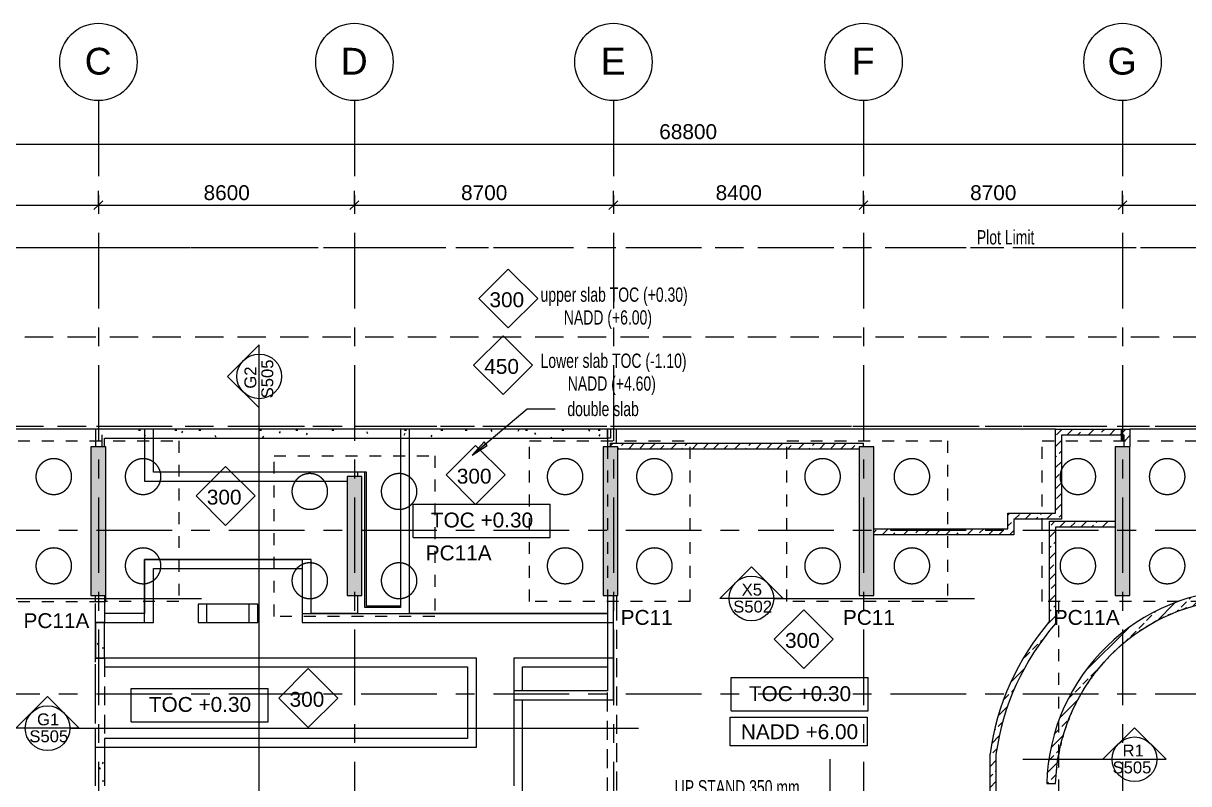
# Model space of a CAD drawing. Header units: millimetres. Extents: x -13051 to 175228, y -26353 to 75386.
# Drawn here: x 28646 to 67793, y 26321 to 51881 of the extents above; entities that cross this region are included whole.
import ezdxf

# ---------------------------------------------------------------- set-up
doc = ezdxf.new("R2010")
doc.units = ezdxf.units.MM
for name, pattern in [('DASH 2mm', [800, 400, -400]), ('Dashed', [3810, 2540, -1270]), ('DASHED___25x_', [952.5, 635, -317.5]), ('Grid Line', [4445, 2540, -635, 635, -635]), ('Hidden', [1428.75, 952.5, -476.25])]:
    doc.linetypes.add(name, pattern=pattern)
for name, color, linetype, lineweight in [('A-ANNO-DIMS', 211, 'Continuous', 5), ('A-ANNO-DIMS-200', 211, 'Continuous', 5), ('A-DETL', 90, 'Continuous', 5), ('A-WALL-PATT', 111, 'Continuous', 15), ('G-ANNO-DIMS', 111, 'Continuous', 5), ('G-ANNO-TEXT', 231, 'Continuous', 5), ('I-WALL', 2, 'Continuous', 5), ('S-BEAM', 12, 'Continuous', 15), ('S-BEAM-HDLN', 1, 'DASHED___25x_', 5), ('S-COLS-HDLN', 52, 'Dashed', 5), ('S-FNDN', 32, 'Continuous', 15), ('S-FNDN-HDLN', 4, 'DASH 2mm', 5), ('S-FNDN-IDEN', 2, 'Continuous', 5), ('S-GRID', 1, 'Continuous', 5), ('S-GRID-IDEN', 1, 'Continuous', 5)]:
    doc.layers.add(name, color=color, linetype=linetype, lineweight=lineweight)
doc.styles.add('Arial', font='arial.ttf', dxfattribs={"height": 900})
doc.styles.add('Arial_1', font='arial.ttf', dxfattribs={"height": 500})
doc.styles.add('Arial_2', font='arial.ttf', dxfattribs={"width": 0.7, "height": 480})
doc.styles.add('Arial_3', font='arial.ttf', dxfattribs={"height": 400})
doc.dimstyles.new('Diagonal_-_2_5mm_Round_5mm_-2_5', dxfattribs={"dimscale": 304.8, "dimtxt": 1.673654, "dimasz": 0.984252, "dimexe": 0.065617, "dimexo": 0.0625, "dimgap": 0.065617, "dimtad": 1, "dimdec": 0, "dimlfac": 304.8, "dimrnd": 5, "dimdsep": 46, "dimtxsty": 'Arial_1', "dimblk1": 'OBLIQUE', "dimblk2": 'OBLIQUE', "dimsah": 1, "dimcen": 0.09, "dimazin": 0, "dimtfac": 1, "dimtdec": 4, "dimtix": 1, "dimtmove": 0, "dimatfit": 3, "dimfxl": 0.005167, "dimfxlon": 1, "dimtvp": 1, "dimtolj": 1, "dimtzin": 0, "dimarcsym": 2})
pattern_1 = [(0, (0, 0), (1625.6, 406.4), [67.056, -1152.144, 67.056, -1152.144, -6502.4]), (0, (0, 0), (1625.6, 406.4), [-2438.4, 67.056, -2371.344, 67.056, -1152.144, -2844.8]), (0, (0, 0), (1625.6, 406.4), [-6096, 67.056, -745.744, 67.056, -1964.944]), (120, (609.6, 203.2), (-1164.7527, 1204.611), [67.056, -1152.144, 67.056, -1152.144, -6502.4]), (120, (609.6, 203.2), (-1164.7527, 1204.611), [-2438.4, 67.056, -2371.344, 67.056, -1152.144, -2844.8]), (120, (609.6, 203.2), (-1164.7527, 1204.611), [-6096, 67.056, -745.744, 67.056, -1964.944]), (240, (812.8, 1016), (-460.8473, -1611.011), [67.056, -1152.144, 67.056, -1152.144, -6502.4]), (240, (812.8, 1016), (-460.8473, -1611.011), [-2438.4, 67.056, -2371.344, 67.056, -1152.144, -2844.8]), (240, (812.8, 1016), (-460.8473, -1611.011), [-6096, 67.056, -745.744, 67.056, -1964.944])]
pattern_2 = [(45, (0, 0), (-356.4037, 356.4037), []), (45, (356.4, 0), (-356.4037, 356.4037), [252.016, -126.008])]

# ---------------------------------------------------------------- blocks, each defined once
blk = doc.blocks.new('Concrete-Round-Column - P3-D1200-L17m-6780020-FOUNDATION LAYOUT PLAN')
at = {"layer": 'S-COLS-HDLN'}
for start, end in [(0, 180), (180, 0)]:
    blk.add_arc((0, 0), 600, start, end, dxfattribs=at)
blk = doc.blocks.new('Concrete-Round-Column - P3-D1200-L17m-7048983-FOUNDATION LAYOUT PLAN')
at = {"layer": 'S-COLS-HDLN'}
for start, end in [(0, 180), (180, 0)]:
    blk.add_arc((0, 0), 600, start, end, dxfattribs=at)
blk = doc.blocks.new('Concrete-Round-Column - P3-D1200-L17m-7017903-FOUNDATION LAYOUT PLAN')
at = {"layer": 'S-COLS-HDLN'}
for start, end in [(0, 180), (180, 0)]:
    blk.add_arc((0, 0), 600, start, end, dxfattribs=at)
blk = doc.blocks.new('Grid - M_Grid Head - Circle-4284405-FOUNDATION LAYOUT PLAN')
at = {"layer": 'S-GRID-IDEN'}
blk.add_circle((0, 0), 6.5, dxfattribs=at)
blk = doc.blocks.new('DIMBLOCK2-FOUNDATION LAYOUT PLAN')
at = {"layer": 'A-ANNO-DIMS-200'}
for p, q in [((23770, 45768), (23770, 46248)), ((31170, 45768), (31170, 46248)), ((23770, 45768), (31170, 45768)), ((23770, 45768), (23770, 45748)), ((31170, 45768), (31170, 45748))]:
    blk.add_line(p, q, dxfattribs=at)
at = {"layer": 'A-ANNO-DIMS-200', "lineweight": 15}
for p, q in [((23770, 45768), (23920, 45918)), ((31170, 45768), (31320, 45918)), ((23770, 45768), (23620, 45618)), ((31170, 45768), (31020, 45618))]:
    blk.add_line(p, q, dxfattribs=at)
at = {"layer": 'A-ANNO-DIMS-200', "color": 0, "insert": (26701, 46438), "char_height": 500, "width": 1845.88, "attachment_point": 1, "line_spacing_factor": 0.941778, "style": 'Arial_1'}
blk.add_mtext('7400', dxfattribs=at)
blk = doc.blocks.new('_Oblique')
at = {"color": 0, "linetype": 'ByBlock', "lineweight": -2}
blk.add_line((-0.5, -0.5), (0.5, 0.5), dxfattribs=at)
blk = doc.blocks.new('DIMBLOCK3-FOUNDATION LAYOUT PLAN')
at = {"layer": 'A-ANNO-DIMS-200'}
for p, q in [((31170, 45768), (31170, 46248)), ((39770, 45768), (39770, 46248)), ((31170, 45768), (39770, 45768)), ((31170, 45768), (31170, 45748)), ((39770, 45768), (39770, 45748))]:
    blk.add_line(p, q, dxfattribs=at)
at = {"layer": 'A-ANNO-DIMS-200', "lineweight": 15}
for p, q in [((31170, 45768), (31320, 45918)), ((39770, 45768), (39920, 45918)), ((31170, 45768), (31020, 45618)), ((39770, 45768), (39620, 45618))]:
    blk.add_line(p, q, dxfattribs=at)
at = {"layer": 'A-ANNO-DIMS-200', "color": 0, "insert": (34701, 46438), "char_height": 500, "width": 1845.88, "attachment_point": 1, "line_spacing_factor": 0.941778, "style": 'Arial_1'}
blk.add_mtext('8600', dxfattribs=at)
blk = doc.blocks.new('DIMBLOCK4-FOUNDATION LAYOUT PLAN')
at = {"layer": 'A-ANNO-DIMS-200'}
for p, q in [((39770, 45768), (39770, 46248)), ((48470, 45768), (48470, 46248)), ((39770, 45768), (48470, 45768)), ((39770, 45768), (39770, 45748)), ((48470, 45768), (48470, 45748))]:
    blk.add_line(p, q, dxfattribs=at)
at = {"layer": 'A-ANNO-DIMS-200', "lineweight": 15}
for p, q in [((39770, 45768), (39920, 45918)), ((48470, 45768), (48620, 45918)), ((39770, 45768), (39620, 45618)), ((48470, 45768), (48320, 45618))]:
    blk.add_line(p, q, dxfattribs=at)
at = {"layer": 'A-ANNO-DIMS-200', "color": 0, "insert": (43351, 46438), "char_height": 500, "width": 1845.88, "attachment_point": 1, "line_spacing_factor": 0.941778, "style": 'Arial_1'}
blk.add_mtext('8700', dxfattribs=at)
blk = doc.blocks.new('DIMBLOCK5-FOUNDATION LAYOUT PLAN')
at = {"layer": 'A-ANNO-DIMS-200'}
for p, q in [((48470, 45768), (48470, 46248)), ((56870, 45768), (56870, 46248)), ((48470, 45768), (56870, 45768)), ((48470, 45768), (48470, 45748)), ((56870, 45768), (56870, 45748))]:
    blk.add_line(p, q, dxfattribs=at)
at = {"layer": 'A-ANNO-DIMS-200', "lineweight": 15}
for p, q in [((48470, 45768), (48620, 45918)), ((56870, 45768), (57020, 45918)), ((48470, 45768), (48320, 45618)), ((56870, 45768), (56720, 45618))]:
    blk.add_line(p, q, dxfattribs=at)
at = {"layer": 'A-ANNO-DIMS-200', "color": 0, "insert": (51901, 46438), "char_height": 500, "width": 1845.88, "attachment_point": 1, "line_spacing_factor": 0.941778, "style": 'Arial_1'}
blk.add_mtext('8400', dxfattribs=at)
blk = doc.blocks.new('DIMBLOCK6-FOUNDATION LAYOUT PLAN')
at = {"layer": 'A-ANNO-DIMS-200'}
for p, q in [((56870, 45768), (56870, 46248)), ((65570, 45768), (65570, 46248)), ((56870, 45768), (65570, 45768)), ((56870, 45768), (56870, 45748)), ((65570, 45768), (65570, 45748))]:
    blk.add_line(p, q, dxfattribs=at)
at = {"layer": 'A-ANNO-DIMS-200', "lineweight": 15}
for p, q in [((56870, 45768), (57020, 45918)), ((65570, 45768), (65720, 45918)), ((56870, 45768), (56720, 45618)), ((65570, 45768), (65420, 45618))]:
    blk.add_line(p, q, dxfattribs=at)
at = {"layer": 'A-ANNO-DIMS-200', "color": 0, "insert": (60451, 46438), "char_height": 500, "width": 1845.88, "attachment_point": 1, "line_spacing_factor": 0.941778, "style": 'Arial_1'}
blk.add_mtext('8700', dxfattribs=at)
blk = doc.blocks.new('DIMBLOCK7-FOUNDATION LAYOUT PLAN')
at = {"layer": 'A-ANNO-DIMS-200'}
for p, q in [((65570, 45768), (65570, 46248)), ((74170, 45768), (74170, 46248)), ((65570, 45768), (74170, 45768)), ((65570, 45768), (65570, 45748)), ((74170, 45768), (74170, 45748))]:
    blk.add_line(p, q, dxfattribs=at)
at = {"layer": 'A-ANNO-DIMS-200', "lineweight": 15}
for p, q in [((65570, 45768), (65720, 45918)), ((74170, 45768), (74320, 45918)), ((65570, 45768), (65420, 45618)), ((74170, 45768), (74020, 45618))]:
    blk.add_line(p, q, dxfattribs=at)
at = {"layer": 'A-ANNO-DIMS-200', "color": 0, "insert": (69101, 46438), "char_height": 500, "width": 1845.88, "attachment_point": 1, "line_spacing_factor": 0.941778, "style": 'Arial_1'}
blk.add_mtext('8600', dxfattribs=at)
blk = doc.blocks.new('DIMBLOCK9-FOUNDATION LAYOUT PLAN')
at = {"layer": 'A-ANNO-DIMS-200'}
for p, q in [((16570, 47819), (16570, 48299)), ((85370, 47819), (85370, 48299)), ((16570, 47819), (85370, 47819)), ((16570, 47819), (16570, 47799)), ((85370, 47819), (85370, 47799))]:
    blk.add_line(p, q, dxfattribs=at)
at = {"layer": 'A-ANNO-DIMS-200', "lineweight": 15}
for p, q in [((16570, 47819), (16420, 47669)), ((16570, 47819), (16720, 47969)), ((85370, 47819), (85220, 47669)), ((85370, 47819), (85520, 47969))]:
    blk.add_line(p, q, dxfattribs=at)
at = {"layer": 'A-ANNO-DIMS-200', "color": 0, "insert": (50008, 48489), "char_height": 500, "width": 2307.36, "attachment_point": 1, "line_spacing_factor": 0.941778, "style": 'Arial_1'}
blk.add_mtext('68800', dxfattribs=at)
blk = doc.blocks.new('BAI-AN_TAG_MAT_THK - BAI-AN_TAG_MAT_THK-4190347-FOUNDATION LAYOUT PLAN')
at = {"layer": 'S-FNDN-IDEN'}
for p, q in [((-3.14, 0.25), (1.81, 5.2)), ((1.81, 5.2), (6.76, 0.25)), ((-3.14, 0.25), (1.81, -4.7)), ((1.81, -4.7), (6.76, 0.25))]:
    blk.add_line(p, q, dxfattribs=at)
blk = doc.blocks.new('Spot Elevations - Spot Elevation _Str_ Plan_-2609302-FOUNDATION LAYOUT PLAN')
at = {"layer": 'G-ANNO-DIMS'}
for p, q in [((-11.5, 5.8), (11.5, 5.8)), ((-11.5, 0.2), (-11.5, 5.8)), ((11.5, 0.2), (11.5, 5.8)), ((-11.5, 0.2), (11.5, 0.2))]:
    blk.add_line(p, q, dxfattribs=at)

msp = doc.modelspace()

# ---------------------------------------------------------------- hatches: boundary and pattern name
at = {"layer": 'A-WALL-PATT', "lineweight": 5}
for points in [[(31419.7791, 32644.1661), (31419.7791, 37644.1661), (30919.7791, 37644.1661), (30919.7791, 32644.1661)], [(48619.756, 32644.1661), (48619.756, 37644.1661), (48119.756, 37644.1661), (48119.756, 32644.1661)], [(57219.756, 32644.1661), (57219.756, 37644.1661), (56719.756, 37644.1661), (56719.756, 32644.1661)], [(65819.756, 32644.1661), (65819.756, 37644.1661), (65319.756, 37644.1661), (65319.756, 32644.1661)], [(40019.7791, 32644.1668), (40019.7791, 36644.1668), (39519.7791, 36644.1668), (39519.7791, 32644.1668)]]:
    msp.add_hatch(color=256, dxfattribs=at).paths.add_polyline_path(points)
at = {"layer": 'G-ANNO-TEXT'}
msp.add_hatch(color=7, dxfattribs=at).paths.add_polyline_path([(43719.1144, 37364.496), (44229.8363, 37689.1539), (44128.4062, 37810.276)])
at = {"layer": 'I-WALL'}
h = msp.add_hatch(dxfattribs=at)
h.set_pattern_fill('FP_1', color=21, style=0, pattern_type=2)
h.set_pattern_definition(pattern_2)
h.paths.add_polyline_path([(65619.756, 38040.1837), (65819.756, 38040.1837), (65819.756, 38240.1837), (63319.756, 38240.1837), (63319.756, 38040.1837), (63849.043, 38040.1837)])
h = msp.add_hatch(dxfattribs=at)
h.set_pattern_fill('FP_1', color=21, style=0, pattern_type=2)
h.set_pattern_definition(pattern_2)
h.paths.add_polyline_path([(63519.756, 35214.1661), (63519.756, 38040.1837), (63319.756, 38040.1837), (63319.756, 35214.1661)])
h = msp.add_hatch(dxfattribs=at)
h.set_pattern_fill('FP_1', color=1, style=0, pattern_type=2)
h.set_pattern_definition(pattern_2)
h.paths.add_polyline_path([(65619.756, 37644.1661), (65819.756, 37644.1661), (65819.756, 38040.1837), (65619.756, 38040.1837)])
h = msp.add_hatch(dxfattribs=at)
h.set_pattern_fill('FP_1', color=21, style=0, pattern_type=2)
h.set_pattern_definition(pattern_2)
h.paths.add_polyline_path([(56719.756, 37565.6309), (56719.756, 37644.1661), (56868.9896, 37644.1661), (56868.9896, 37765.6309), (48369.756, 37765.6309), (48369.756, 37644.1661), (48619.756, 37644.1661), (48619.756, 37565.6309), (55176.2305, 37565.6309)])
h = msp.add_hatch(dxfattribs=at)
h.set_pattern_fill('FP_1', color=21, style=0, pattern_type=2)
h.set_pattern_definition(pattern_2)
h.paths.add_polyline_path([(63319.756, 35214.1661), (63319.756, 35414.1661), (61719.756, 35414.1661), (61719.756, 35214.1661), (61919.756, 35214.1661)])
h = msp.add_hatch(dxfattribs=at)
h.set_pattern_fill('FP_1', color=21, style=0, pattern_type=2)
h.set_pattern_definition(pattern_2)
h.paths.add_polyline_path([(61719.756, 34690.1837), (61719.756, 34890.1837), (57219.756, 34890.1837), (57219.756, 34690.1837), (60958.1055, 34690.1837)])
h = msp.add_hatch(dxfattribs=at)
h.set_pattern_fill('FP_1', color=21, style=0, pattern_type=2)
h.set_pattern_definition(pattern_2)
h.paths.add_polyline_path([(61919.756, 34690.1837), (61919.756, 35214.1661), (61719.756, 35214.1661), (61719.756, 34690.1837)])
h = msp.add_hatch(dxfattribs=at)
h.set_pattern_fill('FP_1', color=21, style=0, pattern_type=2)
h.set_pattern_definition(pattern_2)
h.paths.add_polyline_path([(63119.756, 31781.7542), (63218.7733, 31895.6549), (63319.756, 32007.8168), (63319.756, 35144.1661), (63119.756, 35144.1661), (63119.756, 32209.2241)])
h = msp.add_hatch(dxfattribs=at)
h.set_pattern_fill('FP_1', color=21, style=0, pattern_type=2)
h.set_pattern_definition(pattern_2)
h.paths.add_polyline_path([(65319.756, 34944.1661), (65319.756, 35144.1661), (63319.756, 35144.1661), (63319.756, 34944.1661), (63849.043, 34944.1661)])
h = msp.add_hatch(dxfattribs=at)
h.set_pattern_fill('FP_1', color=21, style=0, pattern_type=2)
h.set_pattern_definition(pattern_2)
h.paths.add_polyline_path([(63322.2438, 26322.5963), (63336.1561, 26602.0441), (63362.269, 26880.6167), (63400.5327, 27157.7817), (63450.8739, 27433.0095), (63513.1965, 27705.774), (63601.437, 28019.1222), (63673.2866, 28241.8334), (63770.7481, 28504.1038), (63879.5797, 28761.8637), (63999.5732, 29014.6207), (64130.4994, 29261.8914), (64272.108, 29503.2034), (64424.1284, 29738.0955), (64586.27, 29966.1187), (64758.2229, 30186.8372), (64939.6585, 30399.8292), (65130.23, 30604.6875), (65329.5732, 30801.0208), (65537.3071, 30988.4536), (65753.0346, 31166.6278), (65976.3435, 31335.2029), (66206.807, 31493.8567), (66443.9845, 31642.2859), (66687.4228, 31780.2069), (66936.6566, 31907.356), (67191.2096, 32023.4903), (67450.5994, 32128.3891), (67692.5321, 32214.6161), (67937.7332, 32291.0673), (68185.8039, 32357.6185), (68436.3451, 32414.1626), (68688.9536, 32460.6086), (68943.223, 32496.8818), (69198.7443, 32522.9236), (69455.1057, 32538.6919), (69719.756, 32544.1661), (69719.756, 32844.1661), (69432.6906, 32838.0135), (69146.1525, 32819.5671), (68860.6678, 32788.8608), (68576.761, 32745.9509), (68294.9533, 32690.9162), (68015.7624, 32623.8579), (67739.7011, 32544.8991), (67467.2763, 32454.1847), (67198.9883, 32351.8815), (66935.33, 32238.1773), (66676.7855, 32113.2808), (66423.8297, 31977.4216), (66176.9272, 31830.8491), (65936.5313, 31673.8326), (65703.0837, 31506.6603), (65477.013, 31329.6393), (65258.7345, 31143.0947), (65048.6491, 30947.3692), (64847.1425, 30742.8222), (64654.585, 30529.8294), (64471.33, 30308.7819), (64297.7143, 30080.0857), (64134.0565, 29844.1609), (63980.6574, 29601.4407), (63837.7987, 29352.371), (63705.7427, 29097.4091), (63584.7319, 28837.0233), (63474.9887, 28571.6918), (63376.7145, 28301.902), (63287.6535, 28019.1222), (63215.2738, 27750.9365), (63152.4038, 27470.7727), (63101.5953, 27188.1726), (63062.9417, 26903.655), (63036.5138, 26617.7425), (63022.3604, 26330.9603)])
h = msp.add_hatch(dxfattribs=at)
h.set_pattern_fill('FP_1', color=21, style=0, pattern_type=2)
h.set_pattern_definition(pattern_2)
h.paths.add_polyline_path([(61319.756, 27306.2332), (61370.7691, 27629.0289), (61434.1818, 27949.6193), (61509.9001, 28267.5283), (61597.8115, 28582.2837), (61697.7853, 28893.4182), (61809.6732, 29200.4695), (61933.3089, 29502.9816), (62068.5088, 29800.5053), (62226.9594, 30114.1731), (62372.7813, 30378.8281), (62541.4019, 30658.7682), (62720.6836, 30932.0034), (62910.3602, 31198.1278), (63110.1499, 31456.7462), (63319.756, 31707.4745), (63319.756, 32007.8168), (63218.7633, 31895.6437), (63119.7519, 31781.7494), (62922.7933, 31542.6564), (62734.4895, 31296.6851), (62555.0828, 31044.1516), (62384.8016, 30785.3776), (62223.8627, 30520.6925), (62072.471, 30250.4335), (61930.8193, 29974.9447), (61799.0879, 29694.5769), (61677.4445, 29409.687), (61566.0442, 29120.6379), (61465.0287, 28827.7976), (61374.5268, 28531.539), (61294.6536, 28232.2393), (61225.511, 27930.2796), (61167.187, 27626.0448), (61119.756, 27319.9212)])
h = msp.add_hatch(dxfattribs=at)
h.set_pattern_fill('FP_1', color=21, style=0, pattern_type=2)
h.set_pattern_definition(pattern_2)
h.paths.add_polyline_path([(61319.756, 24244.3012), (61319.756, 27306.2332), (61119.756, 27319.9212), (61119.756, 24244.3012)])
at = {"layer": 'S-BEAM', "lineweight": 5}
h = msp.add_hatch(dxfattribs=at)
h.set_pattern_fill('FP_3', color=256, style=0, pattern_type=2)
h.set_pattern_definition(pattern_1)
h.paths.add_polyline_path([(47948.8868, 37940.1837), (48269.756, 37940.1837), (48269.756, 38240.1837), (31069.756, 38240.1837), (31069.756, 37940.1837), (46503.418, 37940.1837)])
h = msp.add_hatch(dxfattribs=at)
h.set_pattern_fill('FP_3', color=256, style=0, pattern_type=2)
h.set_pattern_definition(pattern_1)
h.paths.add_polyline_path([(31069.756, 30544.1661), (31369.756, 30544.1661), (31369.756, 31744.1661), (31069.756, 31744.1661)])
h = msp.add_hatch(dxfattribs=at)
h.set_pattern_fill('FP_3', color=256, style=0, pattern_type=2)
h.set_pattern_definition(pattern_1)
h.paths.add_polyline_path([(31069.756, 26244.1661), (31369.756, 26244.1661), (31369.756, 27544.1661), (31069.756, 27544.1661)])

# ---------------------------------------------------------------- linework, layer by layer
at = {"layer": 'A-DETL', "color": 10, "linetype": 'Hidden', "lineweight": 25}
msp.add_line((7595.9399, 44343.8523), (96377.5386, 44343.8523), dxfattribs=at)
at = {"layer": 'A-DETL', "color": 6, "linetype": 'Hidden', "lineweight": 25}
msp.add_line((10125.5951, 41343.7477), (94004.5138, 41343.7477), dxfattribs=at)
at = {"layer": 'A-DETL', "lineweight": 25}
for p, q in [((36569.7565, 41075.548), (35507.2563, 40013.0484)), ((36569.7565, 40763.048), (36569.7565, 41075.548)), ((36569.7565, 39263.048), (36569.7565, 40763.048)), ((35507.2563, 40013.0484), (36569.7559, 38950.548)), ((36569.7559, 38950.548), (36569.7559, 39263.048)), ((36569.756, 23163.048), (36569.756, 39263.048)), ((52041.1406, 32547.0685), (53103.6402, 33609.5688)), ((53103.6402, 33609.5688), (54166.1406, 32547.0692)), ((27887.9593, 32547.0691), (34628.2097, 32547.0691)), ((52353.6406, 32547.0685), (52041.1406, 32547.0685)), ((53853.6406, 32547.0685), (52353.6406, 32547.0685)), ((54166.1406, 32547.0692), (53853.6406, 32547.0692)), ((53853.6406, 32547.0691), (60593.891, 32547.0691)), ((28398.2793, 28187.8351), (29460.7789, 29250.3354)), ((29460.7789, 29250.3354), (30523.2793, 28187.8358)), ((28710.7793, 28187.8351), (28398.2793, 28187.8351)), ((30210.7793, 28187.8351), (28710.7793, 28187.8351)), ((30523.2793, 28187.8358), (30210.7793, 28187.8358)), ((30210.7793, 28187.8357), (49310.7793, 28187.8357)), ((65972.5498, 28203.9275), (64910.0494, 27141.428)), ((67035.0494, 27141.4273), (65972.5498, 28203.9275)), ((55751.4297, 13141.4273), (55751.4297, 27141.4273)), ((62222.5494, 27141.4273), (66722.5494, 27141.4273)), ((64910.0494, 27141.428), (65222.5494, 27141.428)), ((65222.5494, 27141.4273), (66722.5494, 27141.4273)), ((66722.5494, 27141.4273), (67035.0494, 27141.4273))]:
    msp.add_line(p, q, dxfattribs=at)
at = {"layer": 'A-DETL', "color": 5, "linetype": 'Hidden', "lineweight": 25}
msp.add_line((12655.2502, 38343.6432), (91631.4889, 38343.6432), dxfattribs=at)
at = {"layer": 'A-DETL', "color": 30, "linetype": 'Hidden', "lineweight": 25}
msp.add_line((12655.2502, 38343.6432), (91631.4889, 38343.6432), dxfattribs=at)
at = {"layer": 'A-DETL'}
for p, q in [((32719.756, 38240.1837), (32719.756, 36490.1837)), ((33019.756, 38240.1837), (32719.756, 38240.1837)), ((33019.756, 36790.1837), (33019.756, 38240.1837)), ((41319.7791, 38240.1837), (41319.7791, 32294.1661)), ((41619.7791, 38240.1837), (41319.7791, 38240.1837)), ((41619.7791, 32044.1661), (41619.7791, 38240.1837)), ((32719.756, 36490.1837), (39519.7791, 36490.1837)), ((39869.7791, 36790.1837), (33019.756, 36790.1837)), ((40119.7791, 36790.1837), (39199.7791, 36790.1837)), ((40169.7791, 36790.1837), (39869.7791, 36790.1837)), ((39869.7791, 36790.1837), (39869.7791, 36644.1668)), ((40169.7791, 32294.1661), (40169.7791, 36790.1837)), ((32719.756, 33855.1252), (32719.756, 32044.1661)), ((38315.4688, 33855.1252), (32719.756, 33855.1252)), ((38315.4688, 32044.1661), (38315.4688, 33855.1252)), ((33019.756, 33555.1252), (38015.4688, 33555.1252)), ((33019.756, 31744.1661), (33019.756, 33555.1252)), ((38015.4688, 33555.1252), (38015.4688, 31744.1661)), ((39869.7791, 32644.1668), (39869.7791, 32044.1661)), ((48269.756, 32644.1661), (48269.756, 32044.1661)), ((48469.756, 29144.1661), (48469.756, 32644.1661)), ((36519.756, 32355.1252), (34515.4688, 32355.1252)), ((34515.4688, 32354.1661), (34515.4688, 31744.1661)), ((34815.4688, 31744.1661), (34815.4688, 32354.1661)), ((36219.756, 32354.1661), (36219.756, 31744.1661)), ((36519.756, 31744.1661), (36519.756, 32354.1661)), ((41319.7791, 32294.1661), (40169.7791, 32294.1661)), ((32719.756, 32044.1661), (31369.756, 32044.1661)), ((31369.756, 32044.1661), (31369.756, 31744.1661)), ((31369.756, 31744.1661), (33019.756, 31744.1661)), ((34515.4688, 31744.1661), (36519.756, 31744.1661)), ((38015.4688, 31744.1661), (48269.756, 31744.1661)), ((39869.7791, 32044.1661), (38315.4688, 32044.1661)), ((48269.756, 32044.1661), (41619.7791, 32044.1661)), ((48269.756, 31744.1661), (48269.756, 30544.1661)), ((43869.756, 30544.1661), (31369.756, 30544.1661)), ((31369.756, 30544.1661), (31369.756, 30244.1661)), ((43869.756, 27544.1661), (43869.756, 30544.1661)), ((48269.756, 30544.1661), (45119.756, 30544.1661)), ((45119.756, 30544.1661), (45119.756, 29444.1661)), ((31369.756, 30244.1661), (43569.756, 30244.1661)), ((43569.756, 30244.1661), (43569.756, 27844.1661)), ((45419.756, 30244.1661), (48269.756, 30244.1661)), ((45419.756, 29444.1661), (45419.756, 30244.1661)), ((48269.756, 30244.1661), (48269.756, 29444.1661)), ((45119.756, 29444.1661), (45119.756, 26244.1661)), ((48269.756, 29444.1661), (45419.756, 29444.1661)), ((45419.756, 29144.1661), (48469.756, 29144.1661)), ((45419.756, 26044.1661), (45419.756, 29144.1661)), ((52389.756, 28554.1661), (56989.756, 28554.1661)), ((52389.756, 27594.1661), (52389.756, 28554.1661)), ((56989.756, 28554.1661), (56989.756, 27594.1661)), ((43569.756, 27844.1661), (31369.756, 27844.1661)), ((31369.756, 27844.1661), (31369.756, 27544.1661)), ((31369.756, 27544.1661), (43869.756, 27544.1661)), ((56989.756, 27594.1661), (52389.756, 27594.1661))]:
    msp.add_line(p, q, dxfattribs=at)
at = {"layer": 'A-DETL', "lineweight": 25}
for centre in [(36569.7563, 40013.048), (53103.6406, 32547.0688), (29460.7793, 28187.8354), (65972.5494, 27141.4276)]:
    msp.add_circle(centre, 750, dxfattribs=at)
at = {"layer": 'G-ANNO-TEXT', "color": 7}
for p, q in [((43719.1144, 37364.496), (45573.8736, 38917.7084)), ((45573.8736, 38917.7084), (46514.9785, 38917.7084)), ((44128.4062, 37810.276), (43719.1144, 37364.496)), ((43719.1144, 37364.496), (44229.8363, 37689.1539)), ((44229.8363, 37689.1539), (44128.4062, 37810.276))]:
    msp.add_line(p, q, dxfattribs=at)
at = {"layer": 'I-WALL'}
for p, q in [((63319.756, 38240.1837), (65819.756, 38240.1837)), ((63319.756, 35414.1661), (63319.756, 38240.1837)), ((65619.756, 38040.1837), (63519.756, 38040.1837)), ((63519.756, 38040.1837), (63519.756, 35214.1661)), ((65619.756, 37644.1661), (65619.756, 38040.1837)), ((65819.756, 38240.1837), (65819.756, 37644.1661)), ((48369.756, 37765.6309), (56868.9896, 37765.6309)), ((48369.756, 37644.1661), (48369.756, 37765.6309)), ((56868.9896, 37644.1661), (56868.9896, 37765.6309)), ((56719.756, 37565.6309), (48619.756, 37565.6309)), ((61719.756, 35414.1661), (63319.756, 35414.1661)), ((61719.756, 34890.1837), (61719.756, 35414.1661)), ((57219.756, 34890.1837), (61719.756, 34890.1837)), ((63519.756, 35214.1661), (61919.756, 35214.1661)), ((61919.756, 35214.1661), (61919.756, 34690.1837)), ((63119.756, 31781.7542), (63119.756, 35144.1661)), ((63119.756, 35144.1661), (65319.756, 35144.1661)), ((63319.756, 34944.1661), (63319.756, 31707.4745)), ((65319.756, 34944.1661), (63319.756, 34944.1661)), ((61919.756, 34690.1837), (57219.756, 34690.1837)), ((61119.756, 24244.3012), (61119.756, 27319.9212)), ((61319.756, 27306.2332), (61319.756, 24244.3012)), ((63022.3604, 26330.9603), (63322.2438, 26322.5963)), ((63336.1577, 26602.0669), (63335.7524, 26596.3816))]:
    msp.add_line(p, q, dxfattribs=at)
at = {"layer": 'I-WALL', "lineweight": 15}
for p, q in [((31419.7791, 37644.1661), (30919.7791, 37644.1661)), ((30919.7791, 37644.1661), (30919.7791, 32644.1661)), ((31419.7791, 32644.1661), (31419.7791, 37644.1661)), ((48619.756, 37644.1661), (48119.756, 37644.1661)), ((48119.756, 37644.1661), (48119.756, 32644.1661)), ((48619.756, 32644.1661), (48619.756, 37644.1661)), ((57219.756, 37644.1661), (56719.756, 37644.1661)), ((56719.756, 37644.1661), (56719.756, 32644.1661)), ((57219.756, 32644.1661), (57219.756, 37644.1661)), ((65819.756, 37644.1661), (65319.756, 37644.1661)), ((65319.756, 37644.1661), (65319.756, 32644.1661)), ((65819.756, 32644.1661), (65819.756, 37644.1661)), ((40019.7791, 36644.1668), (39519.7791, 36644.1668)), ((39519.7791, 36644.1668), (39519.7791, 32644.1668)), ((40019.7791, 32644.1668), (40019.7791, 36644.1668)), ((30919.7791, 32644.1661), (31419.7791, 32644.1661)), ((39519.7791, 32644.1668), (40019.7791, 32644.1668)), ((48119.756, 32644.1661), (48619.756, 32644.1661)), ((56719.756, 32644.1661), (57219.756, 32644.1661)), ((65319.756, 32644.1661), (65819.756, 32644.1661))]:
    msp.add_line(p, q, dxfattribs=at)
at = {"layer": 'I-WALL', "flags": 128}
for points in [[(67450.5994, 32128.3891), (67692.5321, 32214.6161), (67937.7332, 32291.0673), (68185.8039, 32357.6185), (68436.3451, 32414.1626), (68688.9536, 32460.6086), (68943.223, 32496.8818), (69198.7443, 32522.9236), (69455.1057, 32538.6919), (69711.8899, 32544.1611)], [(63322.2438, 26322.5963), (63336.1561, 26602.0441), (63362.269, 26880.6167), (63400.5327, 27157.7817), (63450.8739, 27433.0095), (63513.1965, 27705.774), (63587.3813, 27975.5538), (63673.2866, 28241.8334), (63770.7481, 28504.1038), (63879.5797, 28761.8637), (63999.5732, 29014.6207), (64130.4994, 29261.8914), (64272.108, 29503.2034), (64424.1284, 29738.0955), (64586.27, 29966.1187), (64758.2229, 30186.8372), (64939.6585, 30399.8292), (65130.23, 30604.6875), (65329.5732, 30801.0208), (65537.3071, 30988.4536), (65753.0346, 31166.6278), (65976.3435, 31335.2029), (66206.807, 31493.8567), (66443.9845, 31642.2859), (66687.4228, 31780.2069), (66936.6566, 31907.356), (67191.2096, 32023.4903), (67450.5994, 32128.3891)], [(63119.7519, 31781.7494), (62922.7933, 31542.6564), (62734.4895, 31296.6851), (62555.0828, 31044.1516), (62384.8016, 30785.3776), (62223.8627, 30520.6925), (62072.471, 30250.4335), (61930.8193, 29974.9447), (61799.0879, 29694.5769), (61677.4445, 29409.687), (61566.0442, 29120.6379), (61465.0287, 28827.7976), (61374.5268, 28531.539), (61294.6536, 28232.2393), (61225.511, 27930.2796), (61167.187, 27626.0448), (61119.756, 27319.9212)]]:
    msp.add_lwpolyline(points, dxfattribs=at)
at = {"layer": 'I-WALL'}
for radius, start, end in [(6700, 90, 178.4024023), (6400, 110.48300314, 111.72114287), (6400, 108.06197015, 109.4447495), (6400, 118.04389064, 119.26471255), (6400, 115.528544, 116.75033808), (6400, 113.01320847, 114.23588218), (8480, 139.00064637, 172.12361899), (6400, 125.5899381, 126.80722811), (6400, 123.07458773, 124.29317171), (6400, 120.55923856, 121.77899472), (6400, 130.62064234, 131.83490089), (6400, 128.10528965, 129.32114536), (6400, 135.65135099, 136.86180912), (6400, 133.13599613, 134.34846696), (6400, 140.68206383, 141.88763631), (6400, 138.1667069, 139.37488401), (6400, 143.19742174, 144.39999434), (6400, 148.22814041, 149.42311606), (6400, 145.7127806, 146.91186344), (6400, 153.25886272, 154.44299301), (6400, 150.74350112, 151.93357603), (6400, 155.77422517, 156.95099889), (6400, 160.80495258, 161.96017201), (6400, 158.28958847, 159.45702917), (6400, 163.3203175, 164.4588524), (6400, 168.35104963, 169.42752577), (6400, 165.83568318, 166.95009533), (6400, 170.86641681, 171.87456862), (6400, 173.38178472, 174.23044972)]:
    msp.add_arc((69719.756, 26144.1661), radius, start, end, dxfattribs=at)
at = {"layer": 'S-BEAM'}
for p, q in [((31069.756, 38240.1837), (31069.756, 37940.1837)), ((48269.756, 38240.1837), (31069.756, 38240.1837)), ((48269.756, 37940.1837), (48269.756, 38240.1837)), ((31069.756, 37940.1837), (31069.756, 37644.1661)), ((31369.756, 37940.1837), (48269.756, 37940.1837)), ((31369.756, 37644.1661), (31369.756, 37940.1837)), ((31069.756, 31744.1661), (31069.756, 30544.1661)), ((31369.756, 31744.1661), (31069.756, 31744.1661)), ((31369.756, 30544.1661), (31369.756, 31744.1661)), ((31069.756, 30544.1661), (31369.756, 30544.1661)), ((31069.756, 26244.1661), (31069.756, 27544.1661)), ((31069.756, 27544.1661), (31369.756, 27544.1661)), ((31369.756, 27544.1661), (31369.756, 26244.1661))]:
    msp.add_line(p, q, dxfattribs=at)
at = {"layer": 'S-BEAM-HDLN'}
for p, q in [((48369.756, 38240.1837), (48369.756, 37940.1837)), ((48369.756, 37940.1837), (48269.8056, 37940.1837)), ((31069.756, 32444.1661), (31069.756, 32644.1661)), ((31369.756, 32644.1661), (31369.756, 32444.1661)), ((48569.756, 32644.1661), (48569.756, 32444.1661)), ((31069.756, 31744.1661), (31069.756, 32444.1661)), ((31069.756, 32444.1661), (31369.756, 32444.1661)), ((31369.756, 32444.1661), (31369.756, 31744.1661)), ((48569.756, 32444.1661), (48569.756, 25894.1661)), ((31069.756, 27544.1661), (31069.756, 30544.1661)), ((31369.756, 30544.1661), (31369.756, 27544.1661)), ((48269.756, 25894.1661), (48269.756, 29444.1661))]:
    msp.add_line(p, q, dxfattribs=at)
at = {"layer": 'S-FNDN'}
for p, q in [((33019.756, 38240.1837), (17657.2573, 38240.1837)), ((33019.756, 36790.1837), (33019.756, 38240.1837)), ((63319.756, 38240.1837), (41319.7791, 38240.1837)), ((41319.7791, 38240.1837), (41319.7791, 32244.1661)), ((48269.756, 38240.1837), (48269.756, 37644.1661)), ((48569.756, 37765.6309), (48569.756, 38240.1837)), ((87185.0632, 38240.1837), (65819.756, 38240.1837)), ((40119.7791, 36790.1837), (33019.756, 36790.1837)), ((40119.7791, 32244.1661), (40119.7791, 36790.1837)), ((32719.756, 31744.1661), (32719.756, 33855.1252)), ((32719.756, 33855.1252), (38015.4688, 33855.1252)), ((38015.4688, 33855.1252), (38015.4688, 32044.1661)), ((48269.756, 32644.1661), (48269.756, 29444.1661)), ((48469.756, 31744.1661), (48469.756, 32644.1661)), ((36519.756, 32355.1252), (34515.4688, 32355.1252)), ((34515.4688, 32355.1252), (34515.4688, 31744.1661)), ((36519.756, 31744.1661), (36519.756, 32355.1252)), ((41319.7791, 32244.1661), (40119.7791, 32244.1661)), ((31069.756, 30544.1661), (31069.756, 31744.1661)), ((31069.756, 31744.1661), (32719.756, 31744.1661)), ((34515.4688, 31744.1661), (36519.756, 31744.1661)), ((38015.4688, 32044.1661), (48269.756, 32044.1661)), ((48269.756, 31744.1661), (48469.756, 31744.1661)), ((43869.756, 30544.1661), (31069.756, 30544.1661)), ((43869.756, 27544.1661), (43869.756, 30544.1661)), ((48469.756, 30544.1661), (45119.756, 30544.1661)), ((45119.756, 30544.1661), (45119.756, 26244.1661)), ((48469.756, 29144.1661), (48469.756, 30544.1661)), ((48269.756, 29444.1661), (45119.756, 29444.1661)), ((45119.756, 29144.1661), (48469.756, 29144.1661)), ((31069.756, 26244.1661), (31069.756, 27544.1661)), ((31069.756, 27544.1661), (43869.756, 27544.1661))]:
    msp.add_line(p, q, dxfattribs=at)
at = {"layer": 'S-FNDN-HDLN'}
for p, q in [((31289.756, 37644.1661), (31289.756, 38240.1837)), ((65519.756, 38240.1837), (65519.756, 37844.1661)), ((28469.756, 37844.1661), (33869.756, 37844.1661)), ((33869.756, 37844.1661), (33869.756, 32444.1661)), ((45644.756, 32444.1661), (45644.756, 37844.1661)), ((45644.756, 37844.1661), (51044.756, 37844.1661)), ((48269.756, 37644.1661), (48269.756, 32644.2157)), ((51044.756, 32444.1661), (51044.756, 37844.1661)), ((54294.756, 32444.1661), (54294.756, 37844.1661)), ((54294.756, 37844.1661), (59694.756, 37844.1661)), ((59694.756, 37844.1661), (59694.756, 32444.1661)), ((62869.756, 37844.1661), (68269.756, 37844.1661)), ((62869.756, 32444.1661), (62869.756, 37844.1661)), ((37069.756, 31944.1661), (37069.756, 37344.1661)), ((37069.756, 37344.1661), (42469.756, 37344.1661)), ((42469.756, 37344.1661), (42469.756, 31944.1661)), ((31419.7791, 32444.1661), (31419.7791, 32644.1165)), ((28469.756, 32444.1661), (31069.7064, 32444.1661)), ((31069.756, 31744.1661), (31069.756, 32444.1661)), ((31069.756, 32444.1661), (31419.7791, 32444.1661)), ((33869.756, 32444.1661), (31419.8287, 32444.1661)), ((51044.756, 32444.1661), (45644.756, 32444.1661)), ((59694.756, 32444.1661), (54294.756, 32444.1661)), ((68269.756, 32444.1661), (62869.756, 32444.1661)), ((63419.756, 32444.1661), (63419.756, 27263.156)), ((42469.756, 31944.1661), (37069.756, 31944.1661)), ((31069.756, 27544.1661), (31069.756, 30544.1661)), ((63419.756, 27262.6046), (63419.756, 25894.1661))]:
    msp.add_line(p, q, dxfattribs=at)
at = {"layer": 'S-GRID', "linetype": 'Grid Line'}
for p, q in [((31169.756, 49281.3629), (31169.756, 351.3451)), ((39769.756, 49281.3629), (39769.756, 351.3451)), ((48469.756, 49281.3629), (48469.756, 351.3451)), ((56869.756, 49281.3629), (56869.756, 351.3451)), ((65569.756, 49281.3629), (65569.756, 351.3451)), ((-4454.2549, 44344.1661), (101637.4297, 44344.1661)), ((-4454.5069, 38344.1661), (101637.4297, 38344.1661)), ((-4454.5069, 34844.1661), (101637.4297, 34844.1661)), ((-4454.5069, 29344.1661), (101637.4297, 29344.1661))]:
    msp.add_line(p, q, dxfattribs=at)

# ---------------------------------------------------------------- block references
at = {"layer": 'G-ANNO-DIMS', "xscale": 199.9999999999999, "yscale": 199.9999999999999, "zscale": 199.9999999999999}
for p in [(44044.1216, 34562.2472), (54726.5543, 28726.8419), (34571.5431, 28363.2804)]:
    msp.add_blockref('Spot Elevations - Spot Elevation _Str_ Plan_-2609302-FOUNDATION LAYOUT PLAN', p, dxfattribs=at)
at = {"layer": 'S-COLS-HDLN'}
for name, p in [('Concrete-Round-Column - P3-D1200-L17m-7048983-FOUNDATION LAYOUT PLAN', (29669.756, 36644.1661)), ('Concrete-Round-Column - P3-D1200-L17m-7048983-FOUNDATION LAYOUT PLAN', (32669.756, 36644.1661)), ('Concrete-Round-Column - P3-D1200-L17m-7048983-FOUNDATION LAYOUT PLAN', (46844.756, 36644.1661)), ('Concrete-Round-Column - P3-D1200-L17m-7048983-FOUNDATION LAYOUT PLAN', (49844.756, 36644.1661)), ('Concrete-Round-Column - P3-D1200-L17m-6780020-FOUNDATION LAYOUT PLAN', (55494.756, 36644.1661)), ('Concrete-Round-Column - P3-D1200-L17m-6780020-FOUNDATION LAYOUT PLAN', (58494.756, 36644.1661)), ('Concrete-Round-Column - P3-D1200-L17m-6780020-FOUNDATION LAYOUT PLAN', (64069.756, 36644.1661)), ('Concrete-Round-Column - P3-D1200-L17m-6780020-FOUNDATION LAYOUT PLAN', (67069.756, 36644.1661)), ('Concrete-Round-Column - P3-D1200-L17m-7048983-FOUNDATION LAYOUT PLAN', (38269.756, 36144.1661)), ('Concrete-Round-Column - P3-D1200-L17m-7048983-FOUNDATION LAYOUT PLAN', (41269.756, 36144.1661)), ('Concrete-Round-Column - P3-D1200-L17m-7048983-FOUNDATION LAYOUT PLAN', (29669.756, 33644.1661)), ('Concrete-Round-Column - P3-D1200-L17m-7048983-FOUNDATION LAYOUT PLAN', (32669.756, 33644.1661)), ('Concrete-Round-Column - P3-D1200-L17m-7048983-FOUNDATION LAYOUT PLAN', (46844.756, 33644.1661)), ('Concrete-Round-Column - P3-D1200-L17m-7048983-FOUNDATION LAYOUT PLAN', (49844.756, 33644.1661)), ('Concrete-Round-Column - P3-D1200-L17m-7017903-FOUNDATION LAYOUT PLAN', (55494.756, 33644.1661)), ('Concrete-Round-Column - P3-D1200-L17m-7017903-FOUNDATION LAYOUT PLAN', (58494.756, 33644.1661)), ('Concrete-Round-Column - P3-D1200-L17m-6780020-FOUNDATION LAYOUT PLAN', (64069.756, 33644.1661)), ('Concrete-Round-Column - P3-D1200-L17m-6780020-FOUNDATION LAYOUT PLAN', (67069.756, 33644.1661)), ('Concrete-Round-Column - P3-D1200-L17m-7048983-FOUNDATION LAYOUT PLAN', (38269.756, 33144.1661)), ('Concrete-Round-Column - P3-D1200-L17m-7048983-FOUNDATION LAYOUT PLAN', (41269.756, 33144.1661))]:
    msp.add_blockref(name, p, dxfattribs=at)
at = {"layer": 'S-FNDN-IDEN', "xscale": 199.9999999999999, "yscale": 199.9999999999999, "zscale": 199.9999999999999}
for p in [(44572.9173, 42579.8557), (44397.9173, 40338.357), (43475.9401, 36649.3919), (35078.4127, 35944.542), (54500.311, 31128.5761), (37858.3117, 29148.6771)]:
    msp.add_blockref('BAI-AN_TAG_MAT_THK - BAI-AN_TAG_MAT_THK-4190347-FOUNDATION LAYOUT PLAN', p, dxfattribs=at)
at = {"layer": 'S-GRID-IDEN', "xscale": 199.9999999999999, "yscale": 199.9999999999999, "zscale": 199.9999999999999, "rotation": 180}
for p in [(31169.756, 50581.3629), (39769.756, 50581.3629), (48469.756, 50581.3629), (56869.756, 50581.3629), (65569.756, 50581.3629)]:
    msp.add_blockref('Grid - M_Grid Head - Circle-4284405-FOUNDATION LAYOUT PLAN', p, dxfattribs=at)

# ---------------------------------------------------------------- texts
at = {"layer": 'G-ANNO-DIMS', "char_height": 500, "width": 4101.409205, "attachment_point": 1, "line_spacing_factor": 0.941778, "style": 'Arial_1'}
for insert in [(42335.2011, 35434.9065), (53017.6338, 29599.5012), (32862.6226, 29235.9397)]:
    msp.add_mtext('TOC +0.30', dxfattribs=dict(at, insert=insert))
at = {"layer": 'G-ANNO-TEXT', "color": 7, "attachment_point": 1}
for s, insert, char_height, width, style in [('Plot Limit', (60677.1641, 44927.8121), 480, 2334.514, 'Arial_2'), ('upper slab TOC (+0.30) ', (46021.3785, 43000.9025), 480, 6150.5465, 'Arial_2'), ('      NADD (+6.00)', (46021.3785, 42233.6108), 480, 4545.568125, 'Arial_2'), ('Lower slab TOC (-1.10)', (46021.3785, 40779.3549), 480, 5948.52125, 'Arial_2'), ('       NADD (+4.60)', (46021.3785, 40012.0633), 480, 4702.698875, 'Arial_2'), ('double slab', (46921.3785, 39157.7084), 480, 2895.69525, 'Arial_2'), ('X5', (52776.9488, 33042.7487), 400, 849.78875, 'Arial_3'), ('S502', (52492.1098, 32474.3691), 400, 1619.40875, 'Arial_3'), ('G1', (29107.0876, 28683.5153), 400, 913.92375, 'Arial_3'), ('S505', (28849.2486, 28115.1357), 400, 1619.40875, 'Arial_3'), ('R1', (65571.2411, 27637.1074), 400, 881.85625, 'Arial_3'), ('S505', (65234.0801, 27068.7279), 400, 1619.40875, 'Arial_3'), ('UP STAND 350 mm', (50524.946, 26441.6881), 480, 5117.973, 'Arial_2')]:
    msp.add_mtext(s, dxfattribs=dict(at, insert=insert, char_height=char_height, width=width, style=style))
at = {"layer": 'G-ANNO-TEXT', "color": 7, "char_height": 400, "attachment_point": 1, "rotation": 90, "style": 'Arial_3'}
for s, insert, width in [('S505', (36642.456, 39274.5787), 1619.40875), ('G2', (36074.0764, 39598.7397), 913.92375)]:
    msp.add_mtext(s, dxfattribs=dict(at, insert=insert, width=width))
at = {"layer": 'G-ANNO-TEXT', "color": 7, "lineweight": 13, "insert": (52749.1538, 28318.2283), "char_height": 500, "width": 4762.02375, "attachment_point": 1, "style": 'Arial_1'}
msp.add_mtext('NADD +6.00', dxfattribs=at)
at = {"layer": 'S-FNDN-IDEN', "char_height": 500, "attachment_point": 1, "style": 'Arial_1'}
for s, insert, width in [('300', (44305.2996, 42839.0374), 1394.93625), ('450', (44130.2996, 40597.5387), 1394.93625), ('300', (43208.3224, 36908.5736), 1394.93625), ('300', (34810.795, 36203.7237), 1394.93625), ('PC11A', (42164.4638, 34329.9892), 2661.6025), ('PC11', (48712.9088, 32161.4932), 2100.42125), ('PC11', (56177.7659, 32161.4932), 2100.42125), ('PC11A', (63261.2006, 32161.4932), 2661.6025), ('PC11A', (28652.925, 32051.9057), 2661.6025), ('300', (54232.6933, 31387.7579), 1394.93625), ('300', (37590.694, 29407.8589), 1394.93625)]:
    msp.add_mtext(s, dxfattribs=dict(at, insert=insert, width=width))

# ---------------------------------------------------------------- dimensions: what is measured, and where the dimension line sits
at = {"layer": 'A-ANNO-DIMS'}
for base, p1, p2, override, picture, middle in [((85369.756, 47819.4511), (16569.756, 48299.4511), (85369.756, 48299.4511), {"dimpost": '<>', "dimfxl": 68800}, 'DIMBLOCK9-FOUNDATION LAYOUT PLAN', (50969.756, 48094.7376)), ((31169.756, 45768.4229), (23769.756, 46248.4229), (31169.756, 46248.4229), {"dimpost": '<>', "dimfxl": 7400}, 'DIMBLOCK2-FOUNDATION LAYOUT PLAN', (27469.756, 46043.7094)), ((39769.756, 45768.4229), (31169.756, 46248.4229), (39769.756, 46248.4229), {"dimpost": '<>', "dimfxl": 8600}, 'DIMBLOCK3-FOUNDATION LAYOUT PLAN', (35469.756, 46043.7094)), ((48469.756, 45768.4229), (39769.756, 46248.4229), (48469.756, 46248.4229), {"dimpost": '<>', "dimfxl": 8700}, 'DIMBLOCK4-FOUNDATION LAYOUT PLAN', (44119.756, 46043.7094)), ((56869.756, 45768.4229), (48469.756, 46248.4229), (56869.756, 46248.4229), {"dimpost": '<>', "dimfxl": 8400}, 'DIMBLOCK5-FOUNDATION LAYOUT PLAN', (52669.756, 46043.8799)), ((65569.756, 45768.4229), (56869.756, 46248.4229), (65569.756, 46248.4229), {"dimpost": '<>', "dimfxl": 8700}, 'DIMBLOCK6-FOUNDATION LAYOUT PLAN', (61219.756, 46043.7094)), ((74169.756, 45768.4229), (65569.756, 46248.4229), (74169.756, 46248.4229), {"dimpost": '<>', "dimfxl": 8600}, 'DIMBLOCK7-FOUNDATION LAYOUT PLAN', (69869.756, 46043.7094))]:
    dim = msp.add_linear_dim(base=base, p1=p1, p2=p2, dimstyle='Diagonal_-_2_5mm_Round_5mm_-2_5', override=override, dxfattribs=at)
    dim.commit()
    dim.dimension.update_dxf_attribs({"geometry": picture, "text_midpoint": middle})

# ---------------------------------------------------------------- next in the draw order: texts
at = {"layer": 'S-GRID-IDEN', "char_height": 900, "attachment_point": 1, "style": 'Arial', "bg_fill": 3, "box_fill_scale": 1.25, "bg_fill_color": 256, "bg_fill_true_color": 13158600, "bg_fill_transparency": 0}
for s, insert, width in [('C', (30707.0001, 51056.8136), 1106.32875), ('D', (39307.0001, 51056.8136), 1106.32875), ('E', (48040.0001, 51056.8136), 1026.16), ('F', (56473.0001, 51056.8136), 945.99125), ('G', (65067.0001, 51056.8136), 1202.53125)]:
    msp.add_mtext(s, dxfattribs=dict(at, insert=insert, width=width))

doc.saveas('drawing.dxf')
